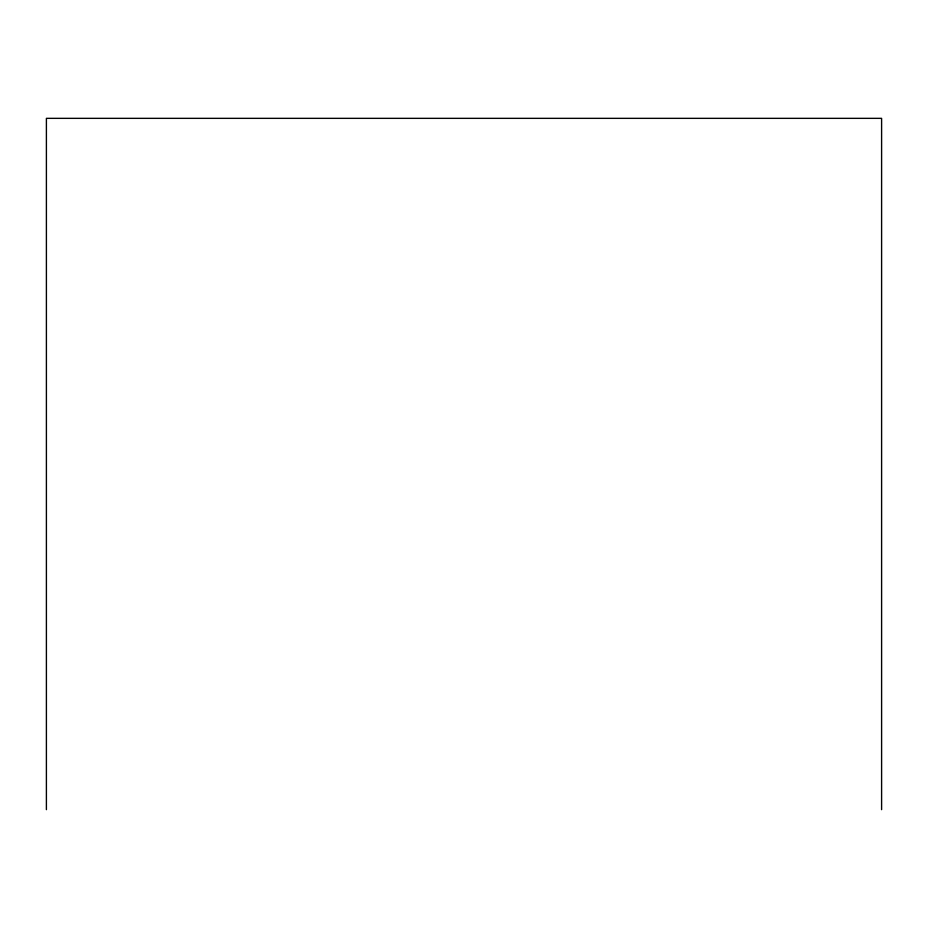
<?xml version="1.0" encoding="UTF-8"?>
<svg xmlns="http://www.w3.org/2000/svg" width="928" height="928" viewBox="0 0 928 928"><rect width="100%" height="100%" fill="white"/><g stroke="black" fill="none" stroke-linecap="round" stroke-linejoin="round"><path stroke-width="1.39" d="M881.6 809.657L881.6 118.343L46.4 118.343L46.4 809.657"/></g></svg>
